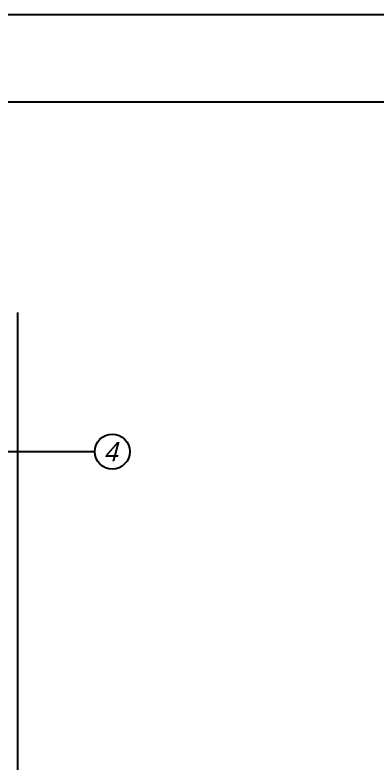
# Model space of a CAD drawing. Header units: millimetres. Extents: x 5544 to 245194, y -610088 to 30375.
# Drawn here: x 162290 to 169752, y 14130 to 29532 of the extents above; entities that cross this region are included whole.
import ezdxf

# ---------------------------------------------------------------- set-up
doc = ezdxf.new("R2010")
doc.units = ezdxf.units.MM
doc.layers.add('15', color=15, linetype='Continuous')
doc.layers.add('4', color=4, linetype='Continuous')
doc.layers.add('BOX', color=20, linetype='Continuous', lineweight=25)
doc.layers.add('옥상층 SITE$0$Defpoint', color=161, linetype='Continuous', plot=False)
doc.layers.add('옥상층 평면도$0$Defpoint', color=161, linetype='Continuous', plot=False)
doc.styles.add('ROMAND', font='gulim.ttc', dxfattribs={"oblique": 15})
doc.dimstyles.new('DIM-A-002-단면', dxfattribs={"dimscale": 330, "dimtxt": 1, "dimasz": 0.4, "dimexe": 0.2, "dimexo": 0.3, "dimgap": 0.4, "dimtad": 1, "dimdec": 0, "dimtxsty": 'ROMAND', "dimcen": 0, "dimclrd": 15, "dimclre": 15, "dimclrt": 3, "dimadec": 0, "dimazin": 0, "dimtfac": 1, "dimtmove": 0, "dimatfit": 3, "dimfxl": 1, "dimarcsym": 0})

msp = doc.modelspace()

# ---------------------------------------------------------------- linework, layer by layer
at = {"layer": '4'}
for p, q in [((202128.5, 29532.5), (140721.4, 29532.5)), ((140683.2, 27742.5), (202090.3, 27742.5))]:
    msp.add_line(p, q, dxfattribs=at)
at = {"layer": 'BOX', "lineweight": -3}
msp.add_circle((164295.5, 20542.8, -187.5), 360, dxfattribs=at)
at = {"layer": '옥상층 SITE$0$Defpoint', "elevation": 205812.5}
msp.add_lwpolyline([(162340.2, 23404.3), (162340.2, 8478.3)], dxfattribs=at)
at = {"layer": '옥상층 평면도$0$Defpoint', "elevation": 205812.5}
msp.add_lwpolyline([(162340.2, 23404.3), (162340.2, 10499.1)], dxfattribs=at)

# ---------------------------------------------------------------- texts
at = {"layer": 'BOX', "style": 'ROMAND', "oblique": 15}
msp.add_text('4', height=400, dxfattribs=at).set_placement((164115.5, 20342.8, -187.5))

# ---------------------------------------------------------------- leaders
at = {"layer": '15', "ltscale": 600}
msp.add_leader([(160221.6, 20542.8, -187.5), (163935.5, 20542.8, -187.5)], dimstyle='DIM-A-002-단면', dxfattribs=at)

doc.saveas('drawing.dxf')
